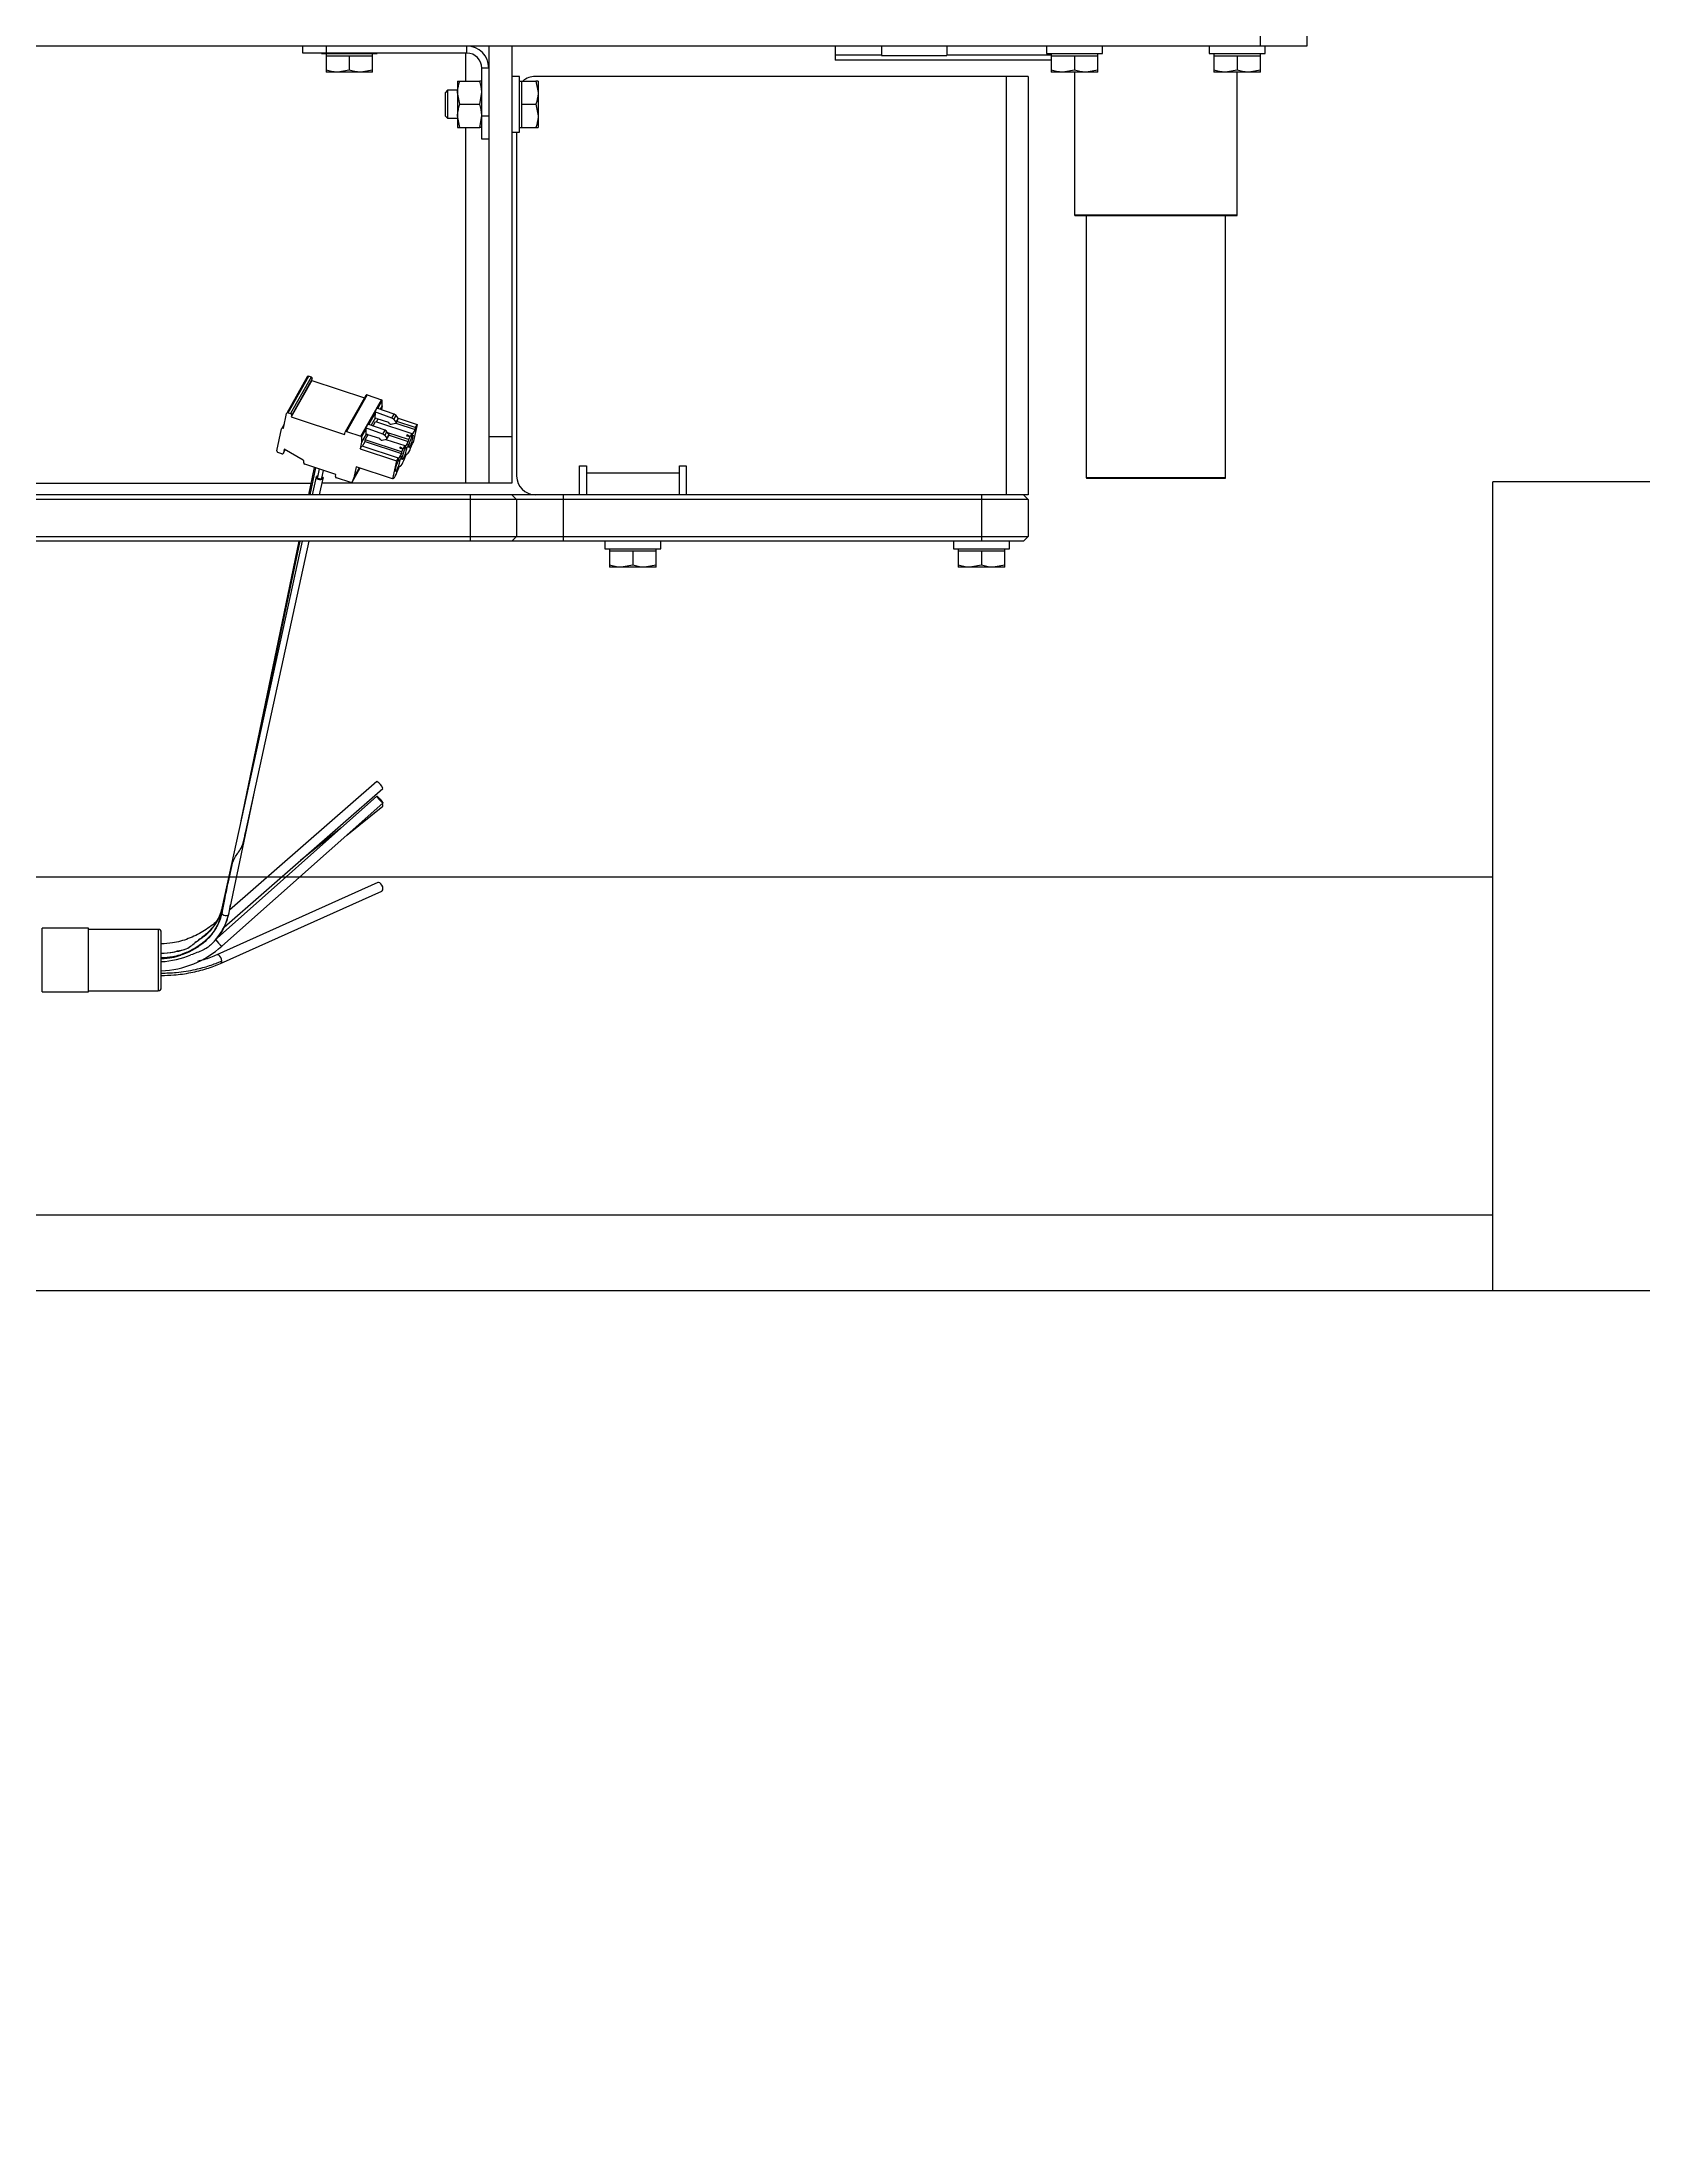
# Model space of a CAD drawing. Header units: inches. Extents: x -955375 to 106222, y -96450 to 64845.
# Drawn here: x 15985.8 to 16330.4, y 26467.9 to 26919.7 of the extents above; entities that cross this region are included whole.
import ezdxf

# ---------------------------------------------------------------- set-up
doc = ezdxf.new("R2010")
doc.units = ezdxf.units.IN
doc.header["$MEASUREMENT"] = 0
doc.linetypes.add('CONTINUA', pattern=[0])
doc.layers.add('ACHUTECH', color=24, linetype='Continuous', lineweight=18)
doc.layers.add('DIBUJO', color=2, linetype='Continuous')
doc.layers.add('P-EQUIPO NUEVO', color=134, linetype='Continuous')
doc.styles.get("Standard").update_dxf_attribs({"font": 'isocp2.shx'})
doc.dimstyles.new('SUPERPEQUEÑA', dxfattribs={"dimtxt": 0.1, "dimasz": 0.05, "dimexe": 0.1, "dimexo": 0.15, "dimgap": 0.05, "dimtad": 1, "dimzin": 0, "dimdsep": 46, "dimtxsty": 'Standard', "dimblk1": 'CRUZZ', "dimblk2": 'CRUZZ', "dimsah": 1, "dimcen": 0.03, "dimse1": 1, "dimse2": 1, "dimclrd": 109, "dimclre": 4, "dimclrt": 173, "dimadec": 0, "dimazin": 0, "dimtfac": 1, "dimtix": 1, "dimtmove": 1, "dimatfit": 3, "dimldrblk": 'CRUZZ', "dimfxl": 1, "dimtolj": 1, "dimtzin": 0, "dimlwd": -1, "dimarcsym": 0})

# ---------------------------------------------------------------- blocks, each defined once
blk = doc.blocks.new('CRUZ')
at = {"layer": 'DIBUJO', "color": 7, "lineweight": -3}
for p, q in [((-0.22, 0), (0.22, 0)), ((0, 0.22), (0, -0.22))]:
    blk.add_line(p, q, dxfattribs=at)
at = {"layer": 'DIBUJO', "color": 7, "lineweight": -3, "const_width": 0.05}
blk.add_lwpolyline([(-0.03, 0, 1), (0.03, 0, 1)], format="xyb", close=True, dxfattribs=at)
blk = doc.blocks.new('CRUZZ')
at = {"layer": 'DIBUJO', "color": 3, "xscale": 10, "yscale": 10, "zscale": 10}
blk.add_blockref('CRUZ', (0, 0), dxfattribs=at)
blk = doc.blocks.new('*D185')
at = {"layer": 'ACHUTECH', "color": 7, "ltscale": 500, "transparency": 16777216}
blk.add_line((5118.65, 54499.15), (5118.65, 25409.93), dxfattribs=at)
at = {"layer": 'Defpoints', "color": 0, "linetype": 'CONTINUA', "ltscale": 500, "transparency": 16777216}
for p in [(26169.23, 54499.2), (5118.65, 25409.88), (6592.24, 25409.88)]:
    blk.add_point(p, dxfattribs=at)
at = {"layer": 'ACHUTECH', "color": 7, "linetype": 'CONTINUA', "ltscale": 500, "transparency": 16777216, "xscale": 0.05, "yscale": 0.05, "zscale": 0.05}
for p, rotation in [((5118.65, 54499.2), 90), ((5118.65, 25409.88), 270)]:
    blk.add_blockref('CRUZZ', p, dxfattribs=dict(at, rotation=rotation))
at = {"layer": 'ACHUTECH', "color": 7, "linetype": 'CONTINUA', "lineweight": 13, "ltscale": 500, "transparency": 16777216, "insert": (5118.56, 39954.54), "char_height": 0.15, "attachment_point": 5, "rotation": 90}
blk.add_mtext('\\A1;29089.32', dxfattribs=at)
blk = doc.blocks.new('*D201')
at = {"layer": 'ACHUTECH', "color": 7, "ltscale": 500, "transparency": 16777216}
blk.add_line((4340.12, 59153.03), (4340.12, 15437.33), dxfattribs=at)
at = {"layer": 'Defpoints', "color": 0, "linetype": 'CONTINUA', "ltscale": 500, "transparency": 16777216}
for p in [(21639.15, 59153.08), (4340.12, 15437.28), (6285.39, 15437.28)]:
    blk.add_point(p, dxfattribs=at)
at = {"layer": 'ACHUTECH', "color": 7, "linetype": 'CONTINUA', "ltscale": 500, "transparency": 16777216, "xscale": 0.05, "yscale": 0.05, "zscale": 0.05}
for p, rotation in [((4340.12, 59153.08), 90), ((4340.12, 15437.28), 270)]:
    blk.add_blockref('CRUZZ', p, dxfattribs=dict(at, rotation=rotation))
at = {"layer": 'ACHUTECH', "color": 7, "linetype": 'CONTINUA', "lineweight": 13, "ltscale": 500, "transparency": 16777216, "insert": (4340.02, 37295.18), "char_height": 0.15, "attachment_point": 5, "rotation": 90}
blk.add_mtext('\\A1;43715.81', dxfattribs=at)
blk = doc.blocks.new('termoformadora 2')
for p, q in [((132727.17, -8623.36), (132977.17, -8623.36)), ((132977.17, -8623.36), (132977.17, -8797.36)), ((132977.17, -8623.36), (133727.17, -8623.36)), ((132977.17, -8639.64), (133727.17, -8639.64)), ((133263.62, -8688.55), (133263.62, -8700.45)), ((133279.27, -8687.9), (133264.27, -8687.9)), ((133264.27, -8701.1), (133264.27, -8687.9)), ((133289.27, -8687.65), (133279.27, -8687.65)), ((133279.27, -8687.65), (133279.27, -8701.34)), ((133289.27, -8687.65), (133289.27, -8701.34)), ((133250.84, -8693.76), (133216.2, -8709.33)), ((133217.02, -8711.16), (133251.66, -8695.59)), ((133250.58, -8694.3), (133250.64, -8694.66)), ((133250.64, -8694.66), (133250.78, -8695.03)), ((133250.78, -8695.03), (133251, -8695.33)), ((133251, -8695.33), (133251.25, -8695.54)), ((133251.25, -8695.54), (133251.51, -8695.62)), ((133251.51, -8695.62), (133251.67, -8695.59)), ((133250.59, -8697.45), (133215.94, -8728.27)), ((133217.27, -8729.77), (133251.6, -8699.22)), ((133250.68, -8700.43), (133250.16, -8701.36)), ((133250.65, -8700.06), (133250.74, -8700.24)), ((133251.4, -8699.39), (133250.68, -8700.43)), ((133250.74, -8700.24), (133250.77, -8700.29)), ((133256.34, -8698.24), (133255.58, -8698.75)), ((133250.05, -8701.59), (133215.95, -8731.41)), ((133217.27, -8732.91), (133248.92, -8705.23)), ((133249.11, -8704.33), (133243.72, -8729.97)), ((133249.11, -8704.3), (133248.69, -8706.37)), ((133249.16, -8704.23), (133249.11, -8704.33)), ((133249.32, -8704.12), (133249.16, -8704.23)), ((133249.56, -8704.07), (133249.32, -8704.12)), ((133249.85, -8704.08), (133249.56, -8704.07)), ((133250.13, -8704.15), (133249.85, -8704.08)), ((133249.91, -8707.85), (133250.58, -8704.64)), ((133250.37, -8704.27), (133250.13, -8704.15)), ((133250.53, -8704.43), (133250.37, -8704.27)), ((133251.22, -8702.64), (133250.48, -8704.79)), ((133250.59, -8704.59), (133250.53, -8704.43)), ((133250.58, -8704.62), (133250.59, -8704.59)), ((133250.58, -8704.64), (133250.58, -8704.62)), ((133251.77, -8702.74), (133251.91, -8702.62)), ((133251.88, -8702.62), (133251.91, -8702.62)), ((133264.27, -8701.1), (133279.27, -8701.1)), ((133279.27, -8701.34), (133289.27, -8701.34)), ((133215.99, -8709.58), (133215.94, -8709.89)), ((133215.94, -8709.89), (133215.99, -8710.25)), ((133216.13, -8709.38), (133215.99, -8709.58)), ((133216.2, -8709.33), (133216.13, -8709.38)), ((133233.32, -8784.59), (133250.58, -8705.65)), ((133250.58, -8705.64), (133250.59, -8705.59)), ((133250.58, -8705.65), (133250.58, -8705.64)), ((133727.17, -8712.36), (132977.17, -8712.36)), ((133215.99, -8710.25), (133216.14, -8710.61)), ((133216.14, -8710.61), (133216.36, -8710.91)), ((133216.36, -8710.91), (133216.62, -8711.12)), ((133216.62, -8711.12), (133216.87, -8711.19)), ((133216.87, -8711.19), (133217.02, -8711.16)), ((133225.01, -8722.88), (133233.7, -8715.88)), ((133223.72, -8721.36), (133215.98, -8727.59)), ((133245.44, -8722.15), (133231.78, -8784.59)), ((133234, -8784.59), (133246.48, -8724.41)), ((133215.97, -8728.35), (133215.94, -8728.27)), ((133215.94, -8728.27), (133216.02, -8728.31)), ((133216.09, -8728.54), (133215.97, -8728.35)), ((133216.02, -8728.31), (133216.19, -8728.45)), ((133216.29, -8728.79), (133216.09, -8728.54)), ((133216.19, -8728.45), (133216.42, -8728.68)), ((133216.54, -8729.08), (133216.29, -8728.79)), ((133216.42, -8728.68), (133216.68, -8728.96)), ((133216.8, -8729.36), (133216.54, -8729.08)), ((133216.68, -8728.96), (133216.93, -8729.25)), ((133217.03, -8729.59), (133216.8, -8729.36)), ((133216.93, -8729.25), (133217.13, -8729.51)), ((133217.19, -8729.74), (133217.03, -8729.59)), ((133217.13, -8729.51), (133217.25, -8729.69)), ((133217.27, -8729.77), (133217.19, -8729.74)), ((133217.25, -8729.69), (133217.27, -8729.77)), ((133233.78, -8784.59), (133245.19, -8730.29)), ((133082.17, -8779.44), (133084.67, -8778.99)), ((133082.17, -8778.99), (133092.17, -8778.99)), ((133082.17, -8779.44), (133082.17, -8782.99)), ((133087.17, -8779.44), (133089.67, -8778.99)), ((133087.17, -8782.49), (133087.17, -8779.44)), ((133092.17, -8782.99), (133092.17, -8779.44)), ((133157.17, -8779.44), (133159.67, -8778.99)), ((133157.17, -8778.99), (133167.17, -8778.99)), ((133157.17, -8779.44), (133157.17, -8782.99)), ((133162.17, -8779.44), (133164.67, -8778.99)), ((133162.17, -8782.49), (133162.17, -8779.44)), ((133167.17, -8782.99), (133167.17, -8779.44)), ((133077.17, -8785.59), (133078.17, -8784.59)), ((133642.17, -8785.59), (133077.17, -8785.59)), ((133077.17, -8793.59), (133077.17, -8785.59)), ((133078.17, -8784.59), (133429.17, -8784.59)), ((133081.17, -8782.99), (133081.17, -8784.59)), ((133093.17, -8782.99), (133081.17, -8782.99)), ((133092.17, -8782.49), (133082.17, -8782.49)), ((133087.17, -8794.59), (133087.17, -8784.59)), ((133093.17, -8784.59), (133093.17, -8782.99)), ((133156.17, -8782.99), (133156.17, -8784.59)), ((133168.17, -8782.99), (133156.17, -8782.99)), ((133167.17, -8782.49), (133157.17, -8782.49)), ((133168.17, -8784.59), (133168.17, -8782.99)), ((133177.17, -8794.59), (133177.17, -8784.59)), ((133187.17, -8785.59), (133188.17, -8784.59)), ((133187.17, -8793.59), (133187.17, -8785.59)), ((133197.17, -8794.59), (133197.17, -8784.59)), ((133077.17, -8793.59), (133470.67, -8793.59)), ((133078.17, -8794.59), (133077.17, -8793.59)), ((133077.17, -8884.59), (133077.17, -8794.59)), ((133077.17, -8794.59), (133641.17, -8794.59)), ((133081.87, -8884.59), (133081.87, -8794.59)), ((133150.67, -8800.79), (133150.67, -8794.59)), ((133152.17, -8794.59), (133152.17, -8800.79)), ((133172.17, -8800.79), (133172.17, -8794.59)), ((133173.67, -8794.59), (133173.67, -8800.79)), ((133188.17, -8794.59), (133187.17, -8793.59)), ((133229.59, -8794.59), (133228.82, -8798.11)), ((133230.29, -8798.43), (133231.13, -8794.59)), ((133230.46, -8800.39), (133231.68, -8794.59)), ((133230.71, -8800.47), (133231.93, -8794.59)), ((132727.17, -8797.36), (132977.17, -8797.36)), ((133034.78, -8798.09), (133034.67, -8798.29)), ((133034.67, -8798.29), (133034.67, -8854.59)), ((133064.67, -8798.29), (133034.67, -8798.29)), ((133034.78, -8798.09), (133064.55, -8798.09)), ((133064.67, -8798.29), (133064.55, -8798.09)), ((133064.67, -8854.59), (133064.67, -8798.29)), ((133172.17, -8799.29), (133152.17, -8799.29)), ((133187.17, -8872.59), (133187.17, -8798.59)), ((133188.17, -8797.09), (133229.05, -8797.09)), ((133188.17, -8891.09), (133188.17, -8797.09)), ((133193.17, -8891.09), (133193.17, -8797.09)), ((133198.17, -8873.59), (133198.17, -8797.09)), ((133212.72, -8799.86), (133212.52, -8800.4)), ((133212.61, -8800.81), (133212.79, -8800.31)), ((133212.92, -8799.36), (133212.72, -8799.86)), ((133212.79, -8800.31), (133212.98, -8799.89)), ((133213.12, -8798.92), (133212.92, -8799.36)), ((133212.98, -8799.89), (133213.13, -8799.63)), ((133213.03, -8801.89), (133213.89, -8797.98)), ((133213.31, -8798.56), (133213.12, -8798.92)), ((133213.13, -8799.63), (133213.24, -8799.55)), ((133213.25, -8799.98), (133213.15, -8800.43)), ((133213.24, -8799.55), (133213.28, -8799.67)), ((133213.28, -8799.67), (133213.25, -8799.98)), ((133213.47, -8798.3), (133213.31, -8798.56)), ((133213.61, -8798.15), (133213.47, -8798.3)), ((133213.71, -8798.11), (133213.61, -8798.15)), ((133213.78, -8798.18), (133213.71, -8798.11)), ((133213.8, -8798.13), (133213.72, -8798.11)), ((133213.89, -8797.98), (133213.78, -8798.18)), ((133213.89, -8797.98), (133221.68, -8800.57)), ((133222.65, -8797.25), (133220.92, -8800.31)), ((133220.92, -8800.31), (133222.64, -8797.26)), ((133222.19, -8798.25), (133221.01, -8800.34)), ((133221.68, -8800.57), (133222.19, -8798.25)), ((133222.19, -8798.25), (133222.64, -8797.26)), ((133222.86, -8797.19), (133225.93, -8798.21)), ((133226.16, -8798.54), (133226.07, -8798.94)), ((133226.07, -8798.94), (133232.74, -8801.14)), ((133229.07, -8798.17), (133228.71, -8799.81)), ((133228.82, -8798.17), (133228.87, -8798.01)), ((133228.87, -8798.35), (133228.82, -8798.17)), ((133228.87, -8798.01), (133229.03, -8797.88)), ((133229, -8798.48), (133228.87, -8798.35)), ((133229.03, -8797.88), (133229.27, -8797.82)), ((133229.07, -8798.17), (133229.1, -8798.09)), ((133229.1, -8798.09), (133229.21, -8798.01)), ((133229.21, -8798.01), (133229.37, -8797.97)), ((133229.27, -8797.82), (133229.56, -8797.83)), ((133229.37, -8797.97), (133229.56, -8797.98)), ((133229.56, -8797.83), (133229.84, -8797.9)), ((133229.56, -8797.98), (133229.74, -8798.03)), ((133229.66, -8800.13), (133230.04, -8798.38)), ((133229.74, -8798.03), (133229.9, -8798.11)), ((133229.84, -8797.9), (133230.08, -8798.03)), ((133229.9, -8798.11), (133230.01, -8798.22)), ((133230.08, -8798.66), (133229.97, -8798.7)), ((133230.01, -8798.22), (133230.05, -8798.34)), ((133230.05, -8798.34), (133230.04, -8798.38)), ((133230.08, -8798.03), (133230.24, -8798.2)), ((133230.24, -8798.54), (133230.08, -8798.66)), ((133230.24, -8798.2), (133230.29, -8798.38)), ((133230.29, -8798.38), (133230.24, -8798.54)), ((133302.17, -8797.09), (133231.41, -8797.09)), ((133152.17, -8800.79), (133150.67, -8800.79)), ((133173.67, -8800.79), (133172.17, -8800.79)), ((133209.97, -8804.58), (133209.76, -8805.08)), ((133210.17, -8804.14), (133209.97, -8804.58)), ((133210.04, -8805.07), (133210.2, -8804.82)), ((133210.35, -8803.78), (133210.17, -8804.14)), ((133210.2, -8804.82), (133210.3, -8804.78)), ((133210.3, -8804.78), (133210.32, -8804.98)), ((133210.52, -8803.52), (133210.35, -8803.78)), ((133210.39, -8805.49), (133210.58, -8804.79)), ((133210.49, -8806.04), (133211.37, -8804.48)), ((133210.58, -8804.79), (133210.51, -8805.28)), ((133210.65, -8803.37), (133210.52, -8803.52)), ((133210.76, -8803.33), (133210.65, -8803.37)), ((133210.85, -8803.36), (133210.76, -8803.33)), ((133210.82, -8803.4), (133210.76, -8803.33)), ((133211.04, -8803.01), (133210.82, -8803.4)), ((133210.84, -8804.69), (133210.88, -8804.38)), ((133210.88, -8804.82), (133210.84, -8804.69)), ((133210.88, -8804.38), (133210.98, -8803.94)), ((133210.99, -8804.74), (133210.88, -8804.82)), ((133210.98, -8803.94), (133211.13, -8803.42)), ((133211.15, -8804.47), (133210.99, -8804.74)), ((133211.24, -8802.47), (133211.04, -8803.01)), ((133211.13, -8803.42), (133211.31, -8802.92)), ((133211.33, -8804.06), (133211.15, -8804.47)), ((133211.19, -8805.15), (133211.92, -8803.85)), ((133211.37, -8804.48), (133211.19, -8805.15)), ((133211.45, -8801.97), (133211.24, -8802.47)), ((133211.31, -8802.92), (133211.5, -8802.5)), ((133211.51, -8803.55), (133211.33, -8804.06)), ((133211.64, -8801.53), (133211.45, -8801.97)), ((133211.5, -8802.5), (133211.66, -8802.24)), ((133211.67, -8803.04), (133211.51, -8803.55)), ((133211.56, -8804.5), (133212.2, -8804.84)), ((133212.32, -8804.63), (133211.56, -8804.5)), ((133211.83, -8801.17), (133211.64, -8801.53)), ((133211.66, -8802.24), (133211.76, -8802.16)), ((133211.77, -8802.59), (133211.67, -8803.04)), ((133211.76, -8802.16), (133211.8, -8802.28)), ((133211.8, -8802.28), (133211.77, -8802.59)), ((133211.8, -8804.54), (133212.22, -8804.76)), ((133211.99, -8800.91), (133211.83, -8801.17)), ((133211.87, -8802.88), (133212.06, -8802.18)), ((133211.99, -8802.67), (133211.87, -8802.88)), ((133211.92, -8803.85), (133211.97, -8803.43)), ((133211.92, -8803.85), (133219.72, -8806.43)), ((133211.97, -8803.43), (133212.85, -8801.87)), ((133219.77, -8806.01), (133211.97, -8803.43)), ((133212.13, -8800.76), (133211.99, -8800.91)), ((133212.06, -8802.18), (133211.99, -8802.67)), ((133212.23, -8800.72), (133212.13, -8800.76)), ((133212.2, -8804.84), (133212.32, -8804.63)), ((133212.22, -8804.76), (133212.2, -8804.84)), ((133212.22, -8804.76), (133212.29, -8804.62)), ((133212.3, -8800.79), (133212.23, -8800.72)), ((133212.32, -8800.75), (133212.24, -8800.72)), ((133212.52, -8800.4), (133212.3, -8800.79)), ((133212.32, -8802.08), (133212.35, -8801.77)), ((133212.36, -8802.21), (133212.32, -8802.08)), ((133212.35, -8801.77), (133212.46, -8801.33)), ((133212.47, -8802.13), (133212.36, -8802.21)), ((133212.46, -8801.33), (133212.61, -8800.81)), ((133212.62, -8801.86), (133212.47, -8802.13)), ((133212.81, -8801.44), (133212.62, -8801.86)), ((133212.85, -8801.87), (133212.67, -8802.54)), ((133212.67, -8802.54), (133213.03, -8801.89)), ((133220.46, -8805.12), (133212.67, -8802.54)), ((133212.99, -8800.94), (133212.81, -8801.44)), ((133213.15, -8800.43), (133212.99, -8800.94)), ((133220.83, -8804.47), (133213.03, -8801.89)), ((133220.83, -8804.47), (133220.46, -8805.12)), ((133220.52, -8805.87), (133220.83, -8804.47)), ((133232.97, -8801.48), (133232.92, -8801.72)), ((133233.07, -8802.02), (133237.16, -8804.42)), ((133237.37, -8803.49), (133236.93, -8804.28)), ((133237.35, -8803.54), (133236.93, -8804.28)), ((133237.16, -8804.42), (133237.35, -8803.54)), ((133237.69, -8803.4), (133238.53, -8803.68)), ((133238.76, -8804.01), (133237.72, -8808.79)), ((133193.17, -8807.09), (133188.17, -8807.09)), ((133208.6, -8809.72), (133209.45, -8805.82)), ((133208.6, -8809.72), (133208.97, -8809.07)), ((133208.97, -8809.07), (133209.02, -8808.65)), ((133208.97, -8809.07), (133212.93, -8810.38)), ((133209.02, -8808.65), (133209.9, -8807.1)), ((133213.14, -8810.02), (133209.02, -8808.65)), ((133209.43, -8807.43), (133209.85, -8805.5)), ((133209.56, -8807.28), (133209.43, -8807.43)), ((133209.56, -8805.62), (133209.45, -8805.82)), ((133209.76, -8805.08), (133209.56, -8805.62)), ((133209.74, -8806.93), (133209.56, -8807.28)), ((133209.71, -8807.76), (133210.45, -8806.46)), ((133209.9, -8807.1), (133209.71, -8807.76)), ((133217.51, -8810.34), (133209.71, -8807.76)), ((133209.94, -8806.44), (133209.74, -8806.93)), ((133209.85, -8805.5), (133210.04, -8805.07)), ((133210.2, -8805.62), (133209.85, -8805.5)), ((133210.12, -8805.88), (133209.94, -8806.44)), ((133210.08, -8807.11), (133210.72, -8807.45)), ((133210.84, -8807.24), (133210.08, -8807.11)), ((133210.26, -8805.37), (133210.12, -8805.88)), ((133210.32, -8804.98), (133210.26, -8805.37)), ((133210.33, -8807.15), (133210.74, -8807.37)), ((133210.51, -8805.28), (133210.39, -8805.49)), ((133210.45, -8806.46), (133210.49, -8806.04)), ((133210.45, -8806.46), (133214.87, -8807.92)), ((133214.62, -8807.41), (133210.49, -8806.04)), ((133210.72, -8807.45), (133210.84, -8807.24)), ((133210.74, -8807.37), (133210.72, -8807.45)), ((133210.74, -8807.37), (133210.82, -8807.23)), ((133215.29, -8806.51), (133211.19, -8805.15)), ((133215.07, -8806.6), (133214.6, -8807.43)), ((133214.63, -8807.61), (133215.1, -8806.77)), ((133214.63, -8807.61), (133215.06, -8808.16)), ((133215.53, -8807.33), (133215.06, -8808.16)), ((133215.53, -8807.33), (133215.1, -8806.77)), ((133216.11, -8806.34), (133215.17, -8806.53)), ((133215.95, -8807.62), (133215.47, -8808.46)), ((133215.47, -8808.46), (133219.18, -8809.81)), ((133215.95, -8807.62), (133219.65, -8808.97)), ((133220.67, -8807.2), (133216.24, -8815.03)), ((133216.44, -8806.47), (133216.67, -8806.76)), ((133219.24, -8807.56), (133216.67, -8806.76)), ((133219.72, -8806.43), (133219.1, -8807.52)), ((133219.18, -8809.81), (133219.65, -8808.97)), ((133219.3, -8816.05), (133223.74, -8808.22)), ((133220.51, -8807.01), (133219.51, -8808.78)), ((133219.52, -8807.65), (133219.51, -8808.78)), ((133219.52, -8807.65), (133220.52, -8805.87)), ((133219.52, -8807.65), (133219.55, -8807.49)), ((133219.62, -8815.96), (133224.05, -8808.13)), ((133219.77, -8806.01), (133219.72, -8806.43)), ((133220.3, -8805.07), (133219.77, -8806.01)), ((133220.51, -8807.01), (133220.52, -8805.87)), ((133223.74, -8808.22), (133220.67, -8807.2)), ((133224.19, -8807.54), (133224.07, -8808.07)), ((133235.65, -8811.33), (133224.19, -8807.54)), ((133237.35, -8808.93), (133236.66, -8812.09)), ((133237.17, -8809.78), (133237.7, -8808.85)), ((133237.33, -8809.02), (133237.38, -8808.94)), ((133237.38, -8808.94), (133237.35, -8808.93)), ((133212.69, -8811.07), (133208.6, -8809.72)), ((133213.12, -8810.04), (133212.65, -8810.88)), ((133212.68, -8811.06), (133213.15, -8810.22)), ((133212.68, -8811.06), (133213.11, -8811.61)), ((133213.58, -8810.77), (133213.11, -8811.61)), ((133213.58, -8810.77), (133213.15, -8810.22)), ((133214.16, -8809.78), (133213.22, -8809.98)), ((133214, -8811.07), (133213.52, -8811.91)), ((133213.52, -8811.91), (133217.23, -8813.25)), ((133214, -8811.07), (133217.7, -8812.42)), ((133214.49, -8809.92), (133214.72, -8810.21)), ((133217.28, -8811.01), (133214.72, -8810.21)), ((133217.02, -8813.18), (133216.08, -8814.84)), ((133216.09, -8813.71), (133216.08, -8814.84)), ((133216.09, -8813.71), (133216.27, -8812.9)), ((133216.09, -8813.71), (133216.5, -8812.99)), ((133217.35, -8810.29), (133216.99, -8810.92)), ((133217.23, -8813.25), (133217.7, -8812.42)), ((133218.04, -8809.39), (133217.51, -8810.34)), ((133218.97, -8809.73), (133217.56, -8812.23)), ((133217.57, -8811.1), (133217.56, -8812.23)), ((133217.57, -8811.1), (133218.45, -8809.54)), ((133217.57, -8811.1), (133217.6, -8810.94)), ((133231.13, -8819.56), (133235.56, -8811.72)), ((133231.22, -8819.16), (133235.65, -8811.33)), ((133231.36, -8819.89), (133235.79, -8812.05)), ((133236.33, -8812.23), (133231.9, -8820.07)), ((133232.21, -8819.97), (133236.64, -8812.14)), ((133235.56, -8811.72), (133235.65, -8811.33)), ((133236.33, -8812.23), (133235.79, -8812.05)), ((133219.3, -8816.05), (133216.24, -8815.03)), ((133231.22, -8819.16), (133219.92, -8815.42)), ((133231.22, -8819.16), (133231.13, -8819.56)), ((133231.36, -8819.89), (133231.9, -8820.07)), ((133032.28, -8854.59), (133032.17, -8854.79)), ((133032.17, -8854.79), (133032.17, -8885.49)), ((133067.17, -8854.79), (133032.17, -8854.79)), ((133032.28, -8854.59), (133067.05, -8854.59)), ((133067.17, -8854.79), (133067.05, -8854.59)), ((133067.17, -8885.49), (133067.17, -8854.79)), ((133188.17, -8872.59), (133186.57, -8872.59)), ((133186.57, -8872.59), (133186.57, -8884.59)), ((133193.17, -8871.09), (133194.67, -8871.09)), ((133194.67, -8871.09), (133194.67, -8886.39)), ((133182.57, -8883.59), (133182.57, -8873.59)), ((133183.02, -8878.59), (133182.57, -8876.09)), ((133186.57, -8873.59), (133183.02, -8873.59)), ((133186.07, -8873.59), (133186.07, -8883.59)), ((133194.67, -8876.09), (133193.17, -8876.09)), ((133195.12, -8873.59), (133194.67, -8876.09)), ((133199.42, -8873.59), (133195.12, -8873.59)), ((133199.42, -8873.59), (133199.87, -8876.09)), ((133199.87, -8883.59), (133199.87, -8873.59)), ((133202.01, -8875.59), (133199.87, -8875.59)), ((133202.57, -8876.14), (133202.01, -8875.59)), ((133202.01, -8881.59), (133202.01, -8875.59)), ((133202.57, -8881.03), (133202.57, -8876.14)), ((133183.02, -8883.59), (133182.57, -8881.09)), ((133186.07, -8878.59), (133183.02, -8878.59)), ((133195.12, -8878.59), (133194.67, -8881.09)), ((133199.42, -8878.59), (133195.12, -8878.59)), ((133199.42, -8878.59), (133199.87, -8881.09)), ((133199.87, -8881.59), (133202.01, -8881.59)), ((133202.01, -8881.59), (133202.57, -8881.03)), ((133027.17, -8885.94), (133029.67, -8885.49)), ((133027.17, -8885.49), (133037.17, -8885.49)), ((133027.17, -8885.94), (133027.17, -8889.49)), ((133032.17, -8885.94), (133034.67, -8885.49)), ((133032.17, -8888.99), (133032.17, -8885.94)), ((133037.17, -8889.49), (133037.17, -8885.94)), ((133062.17, -8885.94), (133064.67, -8885.49)), ((133062.17, -8885.49), (133072.17, -8885.49)), ((133062.17, -8885.94), (133062.17, -8889.49)), ((133067.17, -8885.94), (133069.67, -8885.49)), ((133067.17, -8888.99), (133067.17, -8885.94)), ((133072.17, -8889.49), (133072.17, -8885.94)), ((133077.17, -8884.59), (133183.17, -8884.59)), ((133186.57, -8883.59), (133183.02, -8883.59)), ((133186.57, -8884.59), (133188.17, -8884.59)), ((133199.42, -8883.59), (133195.12, -8883.59)), ((133198.17, -8889.59), (133198.17, -8883.59)), ((133218.17, -8885.94), (133220.67, -8885.49)), ((133218.17, -8885.49), (133228.17, -8885.49)), ((133218.17, -8885.94), (133218.17, -8889.49)), ((133223.17, -8885.94), (133225.67, -8885.49)), ((133223.17, -8888.99), (133223.17, -8885.94)), ((133228.17, -8889.49), (133228.17, -8885.94)), ((133026.17, -8889.49), (133026.17, -8891.09)), ((133038.17, -8889.49), (133026.17, -8889.49)), ((133037.17, -8888.99), (133027.17, -8888.99)), ((133038.17, -8891.09), (133038.17, -8889.49)), ((133061.17, -8889.49), (133061.17, -8891.09)), ((133073.17, -8889.49), (133061.17, -8889.49)), ((133072.17, -8888.99), (133062.17, -8888.99)), ((133072.17, -8888.09), (133118.67, -8888.09)), ((133072.17, -8889.13), (133094.67, -8889.13)), ((133073.17, -8891.09), (133073.17, -8889.49)), ((133094.67, -8891.09), (133094.67, -8889.09)), ((133108.67, -8889.09), (133094.67, -8889.09)), ((133108.67, -8891.09), (133108.67, -8889.09)), ((133108.67, -8889.13), (133118.67, -8889.13)), ((133118.67, -8891.09), (133118.67, -8888.09)), ((133193.17, -8886.39), (133194.67, -8886.39)), ((133197.87, -8889.59), (133233.17, -8889.59)), ((133197.87, -8889.59), (133197.87, -8891.09)), ((133217.17, -8889.49), (133217.17, -8889.59)), ((133229.17, -8889.49), (133217.17, -8889.49)), ((133228.17, -8888.99), (133218.17, -8888.99)), ((133228.17, -8891.09), (133228.17, -8889.59)), ((133229.17, -8889.59), (133229.17, -8889.49)), ((133233.17, -8889.59), (133233.17, -8891.09)), ((133017.17, -8895.09), (133017.17, -8891.09)), ((133017.17, -8891.09), (133310.77, -8891.09)), ((133027.17, -8891.09), (133027.17, -8895.09))]:
    blk.add_line(p, q)
for centre, radius, start, end in [((133264.27, -8688.55), 0.65, 90, 180), ((133264.6, -8713.24), 21.11, 92.669, 131.61), ((133251.11, -8694.22), 0.527, 120.2981, 189.0799), ((133264.62, -8713.27), 19.15, 92.9821, 112.7127), ((133264.61, -8717.42), 21.52, 92.65, 106.2314), ((133264.59, -8714.1), 19.22, 92.9078, 102.2869), ((133261.23, -8707.05), 12.41, 134.3512, 167.5418), ((133247.55, -8701.56), 5.11, 31.6685, 53.5385), ((133264.27, -8700.45), 0.65, 180, 270), ((133250.16, -8705.63), 0.423, 4.7935, 49.1926), ((133216.54, -8727.76), 0.59, 163.2162, 220.1986), ((133218.54, -8730.47), 2.75, 199.8465, 242.4903), ((133183.17, -8798.59), 4, 0, 90), ((133222.79, -8797.35), 0.169, 66.3189, 149.9031), ((133225.85, -8798.51), 0.31, 354.0684, 75.3364), ((133232.66, -8801.44), 0.309, 354.0334, 75.3714), ((133233.21, -8801.76), 0.293, 172.5866, 243.2452), ((133237.58, -8803.62), 0.243, 64.97, 161.9322), ((133238.45, -8803.98), 0.31, 354.0657, 75.3391), ((133214.74, -8807.5), 0.158, 153.3386, 222.033), ((133215.2, -8806.67), 0.145, 101.2356, 224.6531), ((133215.78, -8807.59), 0.917, 218.3234, 250.7478), ((133216.25, -8806.76), 0.916, 218.3101, 250.7664), ((133216.16, -8806.69), 0.354, 37.6589, 99.4506), ((133219.54, -8806.72), 0.897, 250.1481, 250.9718), ((133219.35, -8807.33), 0.263, 247.3869, 320.9489), ((133219.72, -8808.77), 0.213, 183.7454, 250.8713), ((133220.73, -8806.99), 0.216, 184.0438, 254.1446), ((133223.84, -8808), 0.243, 244.9018, 342.0217), ((133237.49, -8808.72), 0.243, 244.9604, 341.9331), ((133212.79, -8810.95), 0.159, 153.5892, 221.7849), ((133213.25, -8810.12), 0.145, 101.1873, 224.7014), ((133213.83, -8811.04), 0.916, 218.3058, 250.7653), ((133214.3, -8810.2), 0.919, 218.3521, 250.7244), ((133214.21, -8810.13), 0.354, 37.6589, 99.4506), ((133217.41, -8810.67), 0.361, 249.4109, 251.4595), ((133217.4, -8810.77), 0.263, 247.4271, 320.9193), ((133217.77, -8812.22), 0.213, 183.6746, 250.9508), ((133235.87, -8811.76), 0.31, 174.14, 255.3204), ((133236.43, -8812.01), 0.243, 244.9276, 342.0045), ((133216.29, -8814.82), 0.216, 184.0477, 254.132), ((133219.41, -8815.82), 0.252, 245.8986, 326.3334), ((133231.44, -8819.59), 0.31, 174.1346, 255.3307), ((133232, -8819.83), 0.253, 245.9304, 326.2915), ((133183.17, -8880.59), 4, 270, 311.4096), ((133197.87, -8886.39), 4.7, 180, 270), ((133197.87, -8886.39), 3.2, 180, 270)]:
    blk.add_arc(centre, radius, start, end)
for points, knots in [([(133263.62, -8691.67), (133262.53, -8691.7), (133260, -8691.78), (133256.49, -8692.38), (133253.19, -8693.24), (133251.45, -8693.95), (133250.58, -8694.3)], [0, 0, 0, 0, 0.227323, 0.529703, 0.766806, 1, 1, 1, 1]), ([(133263.62, -8691.16), (133262.71, -8691.19), (133260.54, -8691.25), (133257.22, -8691.75), (133253.78, -8692.57), (133251.82, -8693.37), (133250.84, -8693.77)], [0, 0, 0, 0, 0.193508, 0.463464, 0.733809, 1, 1, 1, 1]), ([(133250.59, -8704.59), (133250.75, -8703.98), (133251.08, -8702.73), (133252.05, -8700.93), (133253.36, -8699.25), (133255.03, -8697.75), (133256.98, -8696.51), (133259.12, -8695.58), (133261.35, -8694.96), (133262.87, -8694.82), (133263.62, -8694.74)], [0, 0, 0, 0, 0.11876, 0.24259, 0.370075, 0.499503, 0.628999, 0.756681, 0.880831, 1, 1, 1, 1]), ([(133251.6, -8701.91), (133251.89, -8701.41), (133252.44, -8700.41), (133253.54, -8699.19), (133254.74, -8698.1), (133256.24, -8697.04), (133258.37, -8695.96), (133260.92, -8695.11), (133262.79, -8694.99), (133263.63, -8694.94)], [0, 0, 0, 0, 0.129501, 0.25771, 0.352611, 0.474681, 0.637647, 0.837218, 1, 1, 1, 1]), ([(133251.67, -8695.59), (133252.56, -8695.21), (133253.84, -8694.66), (133255.36, -8694.32), (133255.82, -8694.21)], [0, 0, 0, 0, 0.698994, 1, 1, 1, 1]), ([(133253.05, -8697.66), (133253.26, -8697.48), (133253.76, -8697.07), (133255.18, -8696.37), (133256.37, -8695.92), (133257.22, -8695.6)], [0, 0, 0, 0, 0.169449, 0.403251, 1, 1, 1, 1]), ([(133258.6, -8696.76), (133259.07, -8696.61), (133259.58, -8696.45), (133260.12, -8696.39), (133260.17, -8696.38)], [0, 0, 0, 0, 0.906231, 1, 1, 1, 1]), ([(133263.62, -8694.83), (133262.86, -8694.86), (133261.41, -8694.93), (133260.04, -8695.32), (133259.39, -8695.51)], [0, 0, 0, 0, 0.52338, 1, 1, 1, 1]), ([(133263.74, -8695.98), (133262.76, -8696), (133261.55, -8696.02), (133260.4, -8696.36), (133260.18, -8696.42)], [0, 0, 0, 0, 0.806162, 1, 1, 1, 1]), ([(133260.4, -8695.26), (133260.65, -8695.18), (133261.67, -8694.83), (133262.78, -8694.79), (133263.63, -8694.77)], [0, 0, 0, 0, 0.236945, 1, 1, 1, 1]), ([(133253.06, -8697.67), (133252.68, -8698.02), (133251.73, -8698.9), (133250.86, -8700.05), (133250.47, -8700.86), (133250.41, -8701)], [0, 0, 0, 0, 0.355739, 0.886384, 1, 1, 1, 1]), ([(133250.59, -8705.59), (133250.81, -8704.82), (133251.28, -8703.24), (133252.66, -8701.21), (133254.36, -8699.5), (133255.68, -8698.66), (133256.34, -8698.24)], [0, 0, 0, 0, 0.26543, 0.545239, 0.771626, 1, 1, 1, 1]), ([(133251.88, -8702.62), (133252.78, -8701.91), (133254.59, -8700.49), (133257.76, -8699.02), (133260.81, -8698.11), (133262.8, -8698), (133263.62, -8697.95)], [0, 0, 0, 0, 0.266978, 0.538537, 0.810144, 1, 1, 1, 1]), ([(133252.54, -8701.58), (133252.9, -8701.16), (133253.53, -8700.41), (133254.59, -8699.5), (133255.3, -8699.03), (133255.63, -8698.82)], [0, 0, 0, 0, 0.412166, 0.726701, 1, 1, 1, 1]), ([(133258.6, -8696.76), (133258.15, -8696.97), (133257.34, -8697.34), (133256.65, -8697.96), (133256.34, -8698.24)], [0, 0, 0, 0, 0.546198, 1, 1, 1, 1]), ([(133250.41, -8701), (133250.15, -8701.47), (133249.59, -8702.51), (133249.3, -8703.63), (133249.15, -8704.25)], [0, 0, 0, 0, 0.453753, 1, 1, 1, 1]), ([(133250.54, -8705.73), (133250.76, -8704.95), (133251.13, -8703.63), (133251.95, -8702.45), (133252.28, -8701.97)], [0, 0, 0, 0, 0.593618, 1, 1, 1, 1]), ([(133250.55, -8704.72), (133250.74, -8703.9), (133250.97, -8702.92), (133251.52, -8702.05), (133251.6, -8701.91)], [0, 0, 0, 0, 0.846735, 1, 1, 1, 1]), ([(133252, -8701.16), (133251.76, -8701.48), (133251.5, -8701.81), (133251.37, -8702.19), (133251.37, -8702.21)], [0, 0, 0, 0, 0.945716, 1, 1, 1, 1]), ([(133249.86, -8707.94), (133249.64, -8709.07), (133249.24, -8711.09), (133248.58, -8713.97), (133248.14, -8716.13), (133247.36, -8717.21), (133246.75, -8717.98), (133246.08, -8719.2), (133245.75, -8720.75), (133245.51, -8721.81), (133245.44, -8722.15)], [0, 0, 0, 0, 0.23101, 0.416268, 0.602341, 0.690388, 0.703928, 0.78765, 0.933109, 1, 1, 1, 1]), ([(133082.17, -8778.99), (133082.17, -8778.99), (133082.17, -8779.02), (133082.17, -8779.25), (133082.17, -8779.44)], [0, 0, 0, 0, 0.231849, 1, 1, 1, 1]), ([(133084.67, -8778.99), (133084.73, -8778.99), (133085.57, -8779), (133086.4, -8779.22), (133087.17, -8779.44)], [0, 0, 0, 0, 0.070208, 1, 1, 1, 1]), ([(133089.67, -8778.99), (133089.73, -8778.99), (133090.57, -8779), (133091.4, -8779.22), (133092.17, -8779.44)], [0, 0, 0, 0, 0.070208, 1, 1, 1, 1]), ([(133092.17, -8779.44), (133092.17, -8779.25), (133092.17, -8779.02), (133092.17, -8778.99), (133092.17, -8778.99)], [0, 0, 0, 0, 0.768151, 1, 1, 1, 1]), ([(133157.17, -8778.99), (133157.17, -8778.99), (133157.17, -8779.02), (133157.17, -8779.25), (133157.17, -8779.44)], [0, 0, 0, 0, 0.231848, 1, 1, 1, 1]), ([(133159.67, -8778.99), (133159.73, -8778.99), (133160.57, -8779), (133161.4, -8779.22), (133162.17, -8779.44)], [0, 0, 0, 0, 0.070243, 1, 1, 1, 1]), ([(133164.67, -8778.99), (133164.73, -8778.99), (133165.57, -8779), (133166.4, -8779.22), (133167.17, -8779.44)], [0, 0, 0, 0, 0.070175, 1, 1, 1, 1]), ([(133167.17, -8779.44), (133167.17, -8779.25), (133167.17, -8779.02), (133167.17, -8778.99), (133167.17, -8778.99)], [0, 0, 0, 0, 0.768152, 1, 1, 1, 1]), ([(133182.57, -8876.09), (133182.57, -8876.03), (133182.58, -8875.19), (133182.8, -8874.36), (133183.02, -8873.59)], [0, 0, 0, 0, 0.070197, 1, 1, 1, 1]), ([(133183.02, -8873.59), (133182.83, -8873.59), (133182.6, -8873.59), (133182.57, -8873.59), (133182.57, -8873.59)], [0, 0, 0, 0, 0.768152, 1, 1, 1, 1]), ([(133194.67, -8873.59), (133194.68, -8873.59), (133194.7, -8873.59), (133194.94, -8873.59), (133195.12, -8873.59)], [0, 0, 0, 0, 0.268637, 1, 1, 1, 1]), ([(133194.67, -8876.09), (133194.67, -8876.15), (133194.68, -8876.99), (133194.9, -8877.82), (133195.12, -8878.59)], [0, 0, 0, 0, 0.070197, 1, 1, 1, 1]), ([(133199.87, -8873.59), (133199.86, -8873.59), (133199.84, -8873.59), (133199.6, -8873.59), (133199.42, -8873.59)], [0, 0, 0, 0, 0.268633, 1, 1, 1, 1]), ([(133199.87, -8876.09), (133199.87, -8876.15), (133199.86, -8876.99), (133199.63, -8877.82), (133199.42, -8878.59)], [0, 0, 0, 0, 0.070198, 1, 1, 1, 1]), ([(133182.57, -8881.09), (133182.57, -8881.03), (133182.58, -8880.19), (133182.8, -8879.36), (133183.02, -8878.59)], [0, 0, 0, 0, 0.070197, 1, 1, 1, 1]), ([(133194.67, -8881.09), (133194.67, -8881.15), (133194.68, -8881.99), (133194.9, -8882.82), (133195.12, -8883.59)], [0, 0, 0, 0, 0.070196, 1, 1, 1, 1]), ([(133199.87, -8881.09), (133199.87, -8881.15), (133199.86, -8881.99), (133199.63, -8882.82), (133199.42, -8883.59)], [0, 0, 0, 0, 0.070197, 1, 1, 1, 1]), ([(133027.17, -8885.49), (133027.17, -8885.49), (133027.17, -8885.52), (133027.17, -8885.75), (133027.17, -8885.94)], [0, 0, 0, 0, 0.231847, 1, 1, 1, 1]), ([(133029.67, -8885.49), (133029.73, -8885.49), (133030.57, -8885.5), (133031.4, -8885.72), (133032.17, -8885.94)], [0, 0, 0, 0, 0.070217, 1, 1, 1, 1]), ([(133034.67, -8885.49), (133034.73, -8885.49), (133035.57, -8885.5), (133036.4, -8885.72), (133037.17, -8885.94)], [0, 0, 0, 0, 0.070207, 1, 1, 1, 1]), ([(133037.17, -8885.94), (133037.17, -8885.75), (133037.17, -8885.52), (133037.17, -8885.49), (133037.17, -8885.49)], [0, 0, 0, 0, 0.768153, 1, 1, 1, 1]), ([(133062.17, -8885.49), (133062.17, -8885.49), (133062.17, -8885.52), (133062.17, -8885.75), (133062.17, -8885.94)], [0, 0, 0, 0, 0.231847, 1, 1, 1, 1]), ([(133064.67, -8885.49), (133064.73, -8885.49), (133065.57, -8885.5), (133066.4, -8885.72), (133067.17, -8885.94)], [0, 0, 0, 0, 0.070215, 1, 1, 1, 1]), ([(133069.67, -8885.49), (133069.73, -8885.49), (133070.57, -8885.5), (133071.4, -8885.72), (133072.17, -8885.94)], [0, 0, 0, 0, 0.070205, 1, 1, 1, 1]), ([(133072.17, -8885.94), (133072.17, -8885.75), (133072.17, -8885.52), (133072.17, -8885.49), (133072.17, -8885.49)], [0, 0, 0, 0, 0.768153, 1, 1, 1, 1]), ([(133182.57, -8883.59), (133182.57, -8883.59), (133182.6, -8883.59), (133182.83, -8883.59), (133183.02, -8883.59)], [0, 0, 0, 0, 0.231848, 1, 1, 1, 1]), ([(133194.67, -8883.59), (133194.68, -8883.59), (133194.7, -8883.59), (133194.94, -8883.59), (133195.12, -8883.59)], [0, 0, 0, 0, 0.268637, 1, 1, 1, 1]), ([(133199.87, -8883.59), (133199.86, -8883.59), (133199.84, -8883.59), (133199.6, -8883.59), (133199.42, -8883.59)], [0, 0, 0, 0, 0.268633, 1, 1, 1, 1]), ([(133218.17, -8885.49), (133218.17, -8885.49), (133218.17, -8885.52), (133218.17, -8885.75), (133218.17, -8885.94)], [0, 0, 0, 0, 0.231862, 1, 1, 1, 1]), ([(133220.67, -8885.49), (133220.73, -8885.49), (133221.57, -8885.5), (133222.4, -8885.72), (133223.17, -8885.94)], [0, 0, 0, 0, 0.070169, 1, 1, 1, 1]), ([(133225.67, -8885.49), (133225.73, -8885.49), (133226.57, -8885.5), (133227.4, -8885.72), (133228.17, -8885.94)], [0, 0, 0, 0, 0.070174, 1, 1, 1, 1]), ([(133228.17, -8885.94), (133228.17, -8885.75), (133228.17, -8885.52), (133228.17, -8885.49), (133228.17, -8885.49)], [0, 0, 0, 0, 0.768138, 1, 1, 1, 1])]:
    blk.add_open_spline(points, degree=3, knots=knots)

msp = doc.modelspace()

# ---------------------------------------------------------------- block references
at = {"layer": 'P-EQUIPO NUEVO', "lineweight": 0, "rotation": 180}
msp.add_blockref('termoformadora 2', (149275.079, 18027.72), dxfattribs=at)

# ---------------------------------------------------------------- dimensions: what is measured, and where the dimension line sits
at = {"layer": 'ACHUTECH', "color": 7, "linetype": 'CONTINUA', "lineweight": 13, "ltscale": 500}
for base, p1, p2, picture, middle in [((4340.116, 15437.278), (21639.15, 59153.085), (6285.39, 15437.278), '*D201', (4340.021, 37295.181)), ((5118.653, 25409.883), (26169.229, 54499.203), (6592.24, 25409.883), '*D185', (5118.558, 39954.543))]:
    dim = msp.add_linear_dim(base=base, p1=p1, p2=p2, angle=90, dimstyle='SUPERPEQUEÑA', override={"dimtxt": 0.15, "dimgap": 0.02, "dimclrd": 7, "dimclrt": 7, "dimfxl": 0.2}, dxfattribs=at)
    dim.commit()
    dim.dimension.update_dxf_attribs({"geometry": picture, "text_midpoint": middle})

doc.saveas('drawing.dxf')
